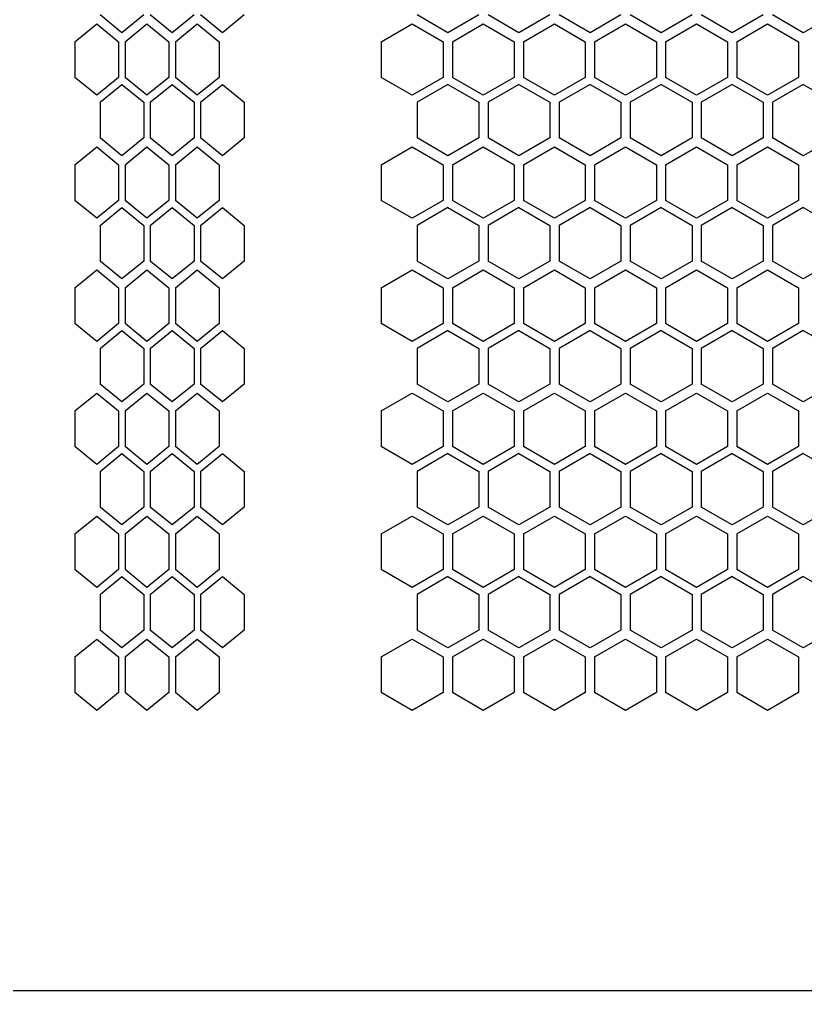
# Model space of a CAD drawing. Header units: millimetres. Extents: x 55614 to 110757, y -66981 to -47484.
# Drawn here: x 64140.1 to 64241.9, y -50631.2 to -50505.4 of the extents above; entities that cross this region are included whole.
import ezdxf

# ---------------------------------------------------------------- set-up
doc = ezdxf.new("R2010")
doc.units = ezdxf.units.MM
doc.layers.add('4215-0412-2_0', color=7, linetype='Continuous')
doc.layers.add('THICK', color=7, linetype='Continuous', lineweight=0)

# ---------------------------------------------------------------- blocks, each defined once
blk = doc.blocks.new('2-1725')
at = {"layer": '4215-0412-2_0', "color": 7, "linetype": 'Continuous'}
for p, q in [((-16933.38, -71933.25), (-16936.21, -71930.94)), ((-16930.55, -71930.94), (-16933.38, -71933.25)), ((-16926.87, -71933.25), (-16929.7, -71930.94)), ((-16924.04, -71930.94), (-16926.87, -71933.25)), ((-16920.37, -71933.25), (-16923.19, -71930.94)), ((-16917.54, -71930.94), (-16920.37, -71933.25)), ((-16891.18, -71933.25), (-16895.18, -71930.94)), ((-16887.18, -71930.94), (-16891.18, -71933.25)), ((-16881.98, -71933.25), (-16885.98, -71930.94)), ((-16877.98, -71930.94), (-16881.98, -71933.25)), ((-16872.78, -71933.25), (-16876.78, -71930.94)), ((-16868.78, -71930.94), (-16872.78, -71933.25)), ((-16863.58, -71933.25), (-16867.58, -71930.94)), ((-16859.58, -71930.94), (-16863.58, -71933.25)), ((-16854.38, -71933.25), (-16858.38, -71930.94)), ((-16850.38, -71930.94), (-16854.38, -71933.25)), ((-16845.18, -71933.25), (-16849.18, -71930.94)), ((-16841.18, -71930.94), (-16845.18, -71933.25)), ((-16939.47, -71934.41), (-16936.64, -71932.1)), ((-16936.64, -71932.1), (-16933.81, -71934.41)), ((-16932.97, -71934.41), (-16930.14, -71932.1)), ((-16930.14, -71932.1), (-16927.31, -71934.41)), ((-16926.46, -71934.41), (-16923.63, -71932.1)), ((-16923.63, -71932.1), (-16920.8, -71934.41)), ((-16899.8, -71934.41), (-16895.8, -71932.1)), ((-16895.8, -71932.1), (-16891.8, -71934.41)), ((-16890.6, -71934.41), (-16886.6, -71932.1)), ((-16886.6, -71932.1), (-16882.6, -71934.41)), ((-16881.4, -71934.41), (-16877.4, -71932.1)), ((-16877.4, -71932.1), (-16873.4, -71934.41)), ((-16872.2, -71934.41), (-16868.2, -71932.1)), ((-16868.2, -71932.1), (-16864.2, -71934.41)), ((-16863, -71934.41), (-16859, -71932.1)), ((-16859, -71932.1), (-16855, -71934.41)), ((-16853.8, -71934.41), (-16849.8, -71932.1)), ((-16849.8, -71932.1), (-16845.8, -71934.41)), ((-16939.47, -71934.41), (-16939.47, -71939.03)), ((-16933.81, -71934.41), (-16933.81, -71939.03)), ((-16932.97, -71934.41), (-16932.97, -71939.03)), ((-16927.31, -71934.41), (-16927.31, -71939.03)), ((-16926.46, -71934.41), (-16926.46, -71939.03)), ((-16920.8, -71934.41), (-16920.8, -71939.03)), ((-16899.8, -71934.41), (-16899.8, -71939.03)), ((-16891.8, -71934.41), (-16891.8, -71939.03)), ((-16890.6, -71934.41), (-16890.6, -71939.03)), ((-16882.6, -71934.41), (-16882.6, -71939.03)), ((-16881.4, -71934.41), (-16881.4, -71939.03)), ((-16873.4, -71934.41), (-16873.4, -71939.03)), ((-16872.2, -71934.41), (-16872.2, -71939.03)), ((-16864.2, -71934.41), (-16864.2, -71939.03)), ((-16863, -71934.41), (-16863, -71939.03)), ((-16855, -71934.41), (-16855, -71939.03)), ((-16853.8, -71934.41), (-16853.8, -71939.03)), ((-16845.8, -71934.41), (-16845.8, -71939.03)), ((-16936.64, -71941.34), (-16939.47, -71939.03)), ((-16933.81, -71939.03), (-16936.64, -71941.34)), ((-16936.21, -71942.25), (-16933.38, -71939.94)), ((-16933.38, -71939.94), (-16930.55, -71942.25)), ((-16930.14, -71941.34), (-16932.97, -71939.03)), ((-16927.31, -71939.03), (-16930.14, -71941.34)), ((-16929.7, -71942.25), (-16926.87, -71939.94)), ((-16926.87, -71939.94), (-16924.04, -71942.25)), ((-16923.63, -71941.34), (-16926.46, -71939.03)), ((-16920.8, -71939.03), (-16923.63, -71941.34)), ((-16923.19, -71942.25), (-16920.37, -71939.94)), ((-16920.37, -71939.94), (-16917.54, -71942.25)), ((-16895.8, -71941.34), (-16899.8, -71939.03)), ((-16891.8, -71939.03), (-16895.8, -71941.34)), ((-16891.18, -71939.94), (-16895.18, -71942.25)), ((-16891.18, -71939.94), (-16887.18, -71942.25)), ((-16886.6, -71941.34), (-16890.6, -71939.03)), ((-16882.6, -71939.03), (-16886.6, -71941.34)), ((-16881.98, -71939.94), (-16885.98, -71942.25)), ((-16881.98, -71939.94), (-16877.98, -71942.25)), ((-16877.4, -71941.34), (-16881.4, -71939.03)), ((-16873.4, -71939.03), (-16877.4, -71941.34)), ((-16872.78, -71939.94), (-16876.78, -71942.25)), ((-16872.78, -71939.94), (-16868.78, -71942.25)), ((-16868.2, -71941.34), (-16872.2, -71939.03)), ((-16864.2, -71939.03), (-16868.2, -71941.34)), ((-16863.58, -71939.94), (-16867.58, -71942.25)), ((-16863.58, -71939.94), (-16859.58, -71942.25)), ((-16859, -71941.34), (-16863, -71939.03)), ((-16855, -71939.03), (-16859, -71941.34)), ((-16854.38, -71939.94), (-16858.38, -71942.25)), ((-16854.38, -71939.94), (-16850.38, -71942.25)), ((-16849.8, -71941.34), (-16853.8, -71939.03)), ((-16845.8, -71939.03), (-16849.8, -71941.34)), ((-16845.18, -71939.94), (-16849.18, -71942.25)), ((-16845.18, -71939.94), (-16841.18, -71942.25)), ((-16936.21, -71942.25), (-16936.21, -71946.87)), ((-16930.55, -71942.25), (-16930.55, -71946.87)), ((-16929.7, -71942.25), (-16929.7, -71946.87)), ((-16924.04, -71942.25), (-16924.04, -71946.87)), ((-16923.19, -71942.25), (-16923.19, -71946.87)), ((-16917.54, -71942.25), (-16917.54, -71946.87)), ((-16895.18, -71942.25), (-16895.18, -71946.87)), ((-16887.18, -71942.25), (-16887.18, -71946.87)), ((-16885.98, -71942.25), (-16885.98, -71946.87)), ((-16877.98, -71942.25), (-16877.98, -71946.87)), ((-16876.78, -71942.25), (-16876.78, -71946.87)), ((-16868.78, -71942.25), (-16868.78, -71946.87)), ((-16867.58, -71942.25), (-16867.58, -71946.87)), ((-16859.58, -71942.25), (-16859.58, -71946.87)), ((-16858.38, -71942.25), (-16858.38, -71946.87)), ((-16850.38, -71942.25), (-16850.38, -71946.87)), ((-16849.18, -71942.25), (-16849.18, -71946.87)), ((-16933.38, -71949.18), (-16936.21, -71946.87)), ((-16930.55, -71946.87), (-16933.38, -71949.18)), ((-16926.87, -71949.18), (-16929.7, -71946.87)), ((-16924.04, -71946.87), (-16926.87, -71949.18)), ((-16920.37, -71949.18), (-16923.19, -71946.87)), ((-16917.54, -71946.87), (-16920.37, -71949.18)), ((-16891.18, -71949.18), (-16895.18, -71946.87)), ((-16887.18, -71946.87), (-16891.18, -71949.18)), ((-16881.98, -71949.18), (-16885.98, -71946.87)), ((-16877.98, -71946.87), (-16881.98, -71949.18)), ((-16872.78, -71949.18), (-16876.78, -71946.87)), ((-16868.78, -71946.87), (-16872.78, -71949.18)), ((-16863.58, -71949.18), (-16867.58, -71946.87)), ((-16859.58, -71946.87), (-16863.58, -71949.18)), ((-16854.38, -71949.18), (-16858.38, -71946.87)), ((-16850.38, -71946.87), (-16854.38, -71949.18)), ((-16845.18, -71949.18), (-16849.18, -71946.87)), ((-16841.18, -71946.87), (-16845.18, -71949.18)), ((-16939.47, -71950.34), (-16936.64, -71948.03)), ((-16936.64, -71948.03), (-16933.81, -71950.34)), ((-16932.97, -71950.34), (-16930.14, -71948.03)), ((-16930.14, -71948.03), (-16927.31, -71950.34)), ((-16926.46, -71950.34), (-16923.63, -71948.03)), ((-16923.63, -71948.03), (-16920.8, -71950.34)), ((-16899.8, -71950.34), (-16895.8, -71948.03)), ((-16895.8, -71948.03), (-16891.8, -71950.34)), ((-16890.6, -71950.34), (-16886.6, -71948.03)), ((-16886.6, -71948.03), (-16882.6, -71950.34)), ((-16881.4, -71950.34), (-16877.4, -71948.03)), ((-16877.4, -71948.03), (-16873.4, -71950.34)), ((-16872.2, -71950.34), (-16868.2, -71948.03)), ((-16868.2, -71948.03), (-16864.2, -71950.34)), ((-16863, -71950.34), (-16859, -71948.03)), ((-16859, -71948.03), (-16855, -71950.34)), ((-16853.8, -71950.34), (-16849.8, -71948.03)), ((-16849.8, -71948.03), (-16845.8, -71950.34)), ((-16939.47, -71950.34), (-16939.47, -71954.96)), ((-16933.81, -71950.34), (-16933.81, -71954.96)), ((-16932.97, -71950.34), (-16932.97, -71954.96)), ((-16927.31, -71950.34), (-16927.31, -71954.96)), ((-16926.46, -71950.34), (-16926.46, -71954.96)), ((-16920.8, -71950.34), (-16920.8, -71954.96)), ((-16899.8, -71950.34), (-16899.8, -71954.96)), ((-16891.8, -71950.34), (-16891.8, -71954.96)), ((-16890.6, -71950.34), (-16890.6, -71954.96)), ((-16882.6, -71950.34), (-16882.6, -71954.96)), ((-16881.4, -71950.34), (-16881.4, -71954.96)), ((-16873.4, -71950.34), (-16873.4, -71954.96)), ((-16872.2, -71950.34), (-16872.2, -71954.96)), ((-16864.2, -71950.34), (-16864.2, -71954.96)), ((-16863, -71950.34), (-16863, -71954.96)), ((-16855, -71950.34), (-16855, -71954.96)), ((-16853.8, -71950.34), (-16853.8, -71954.96)), ((-16845.8, -71950.34), (-16845.8, -71954.96)), ((-16936.64, -71957.27), (-16939.47, -71954.96)), ((-16933.81, -71954.96), (-16936.64, -71957.27)), ((-16930.14, -71957.27), (-16932.97, -71954.96)), ((-16927.31, -71954.96), (-16930.14, -71957.27)), ((-16923.63, -71957.27), (-16926.46, -71954.96)), ((-16920.8, -71954.96), (-16923.63, -71957.27)), ((-16895.8, -71957.27), (-16899.8, -71954.96)), ((-16891.8, -71954.96), (-16895.8, -71957.27)), ((-16886.6, -71957.27), (-16890.6, -71954.96)), ((-16882.6, -71954.96), (-16886.6, -71957.27)), ((-16877.4, -71957.27), (-16881.4, -71954.96)), ((-16873.4, -71954.96), (-16877.4, -71957.27)), ((-16868.2, -71957.27), (-16872.2, -71954.96)), ((-16864.2, -71954.96), (-16868.2, -71957.27)), ((-16859, -71957.27), (-16863, -71954.96)), ((-16855, -71954.96), (-16859, -71957.27)), ((-16849.8, -71957.27), (-16853.8, -71954.96)), ((-16845.8, -71954.96), (-16849.8, -71957.27)), ((-16936.21, -71958.18), (-16933.38, -71955.87)), ((-16933.38, -71955.87), (-16930.55, -71958.18)), ((-16929.7, -71958.18), (-16926.87, -71955.87)), ((-16926.87, -71955.87), (-16924.04, -71958.18)), ((-16923.19, -71958.18), (-16920.37, -71955.87)), ((-16920.37, -71955.87), (-16917.54, -71958.18)), ((-16891.18, -71955.87), (-16895.18, -71958.18)), ((-16891.18, -71955.87), (-16887.18, -71958.18)), ((-16881.98, -71955.87), (-16885.98, -71958.18)), ((-16881.98, -71955.87), (-16877.98, -71958.18)), ((-16872.78, -71955.87), (-16876.78, -71958.18)), ((-16872.78, -71955.87), (-16868.78, -71958.18)), ((-16863.58, -71955.87), (-16867.58, -71958.18)), ((-16863.58, -71955.87), (-16859.58, -71958.18)), ((-16854.38, -71955.87), (-16858.38, -71958.18)), ((-16854.38, -71955.87), (-16850.38, -71958.18)), ((-16845.18, -71955.87), (-16849.18, -71958.18)), ((-16845.18, -71955.87), (-16841.18, -71958.18)), ((-16936.21, -71958.18), (-16936.21, -71962.8)), ((-16930.55, -71958.18), (-16930.55, -71962.8)), ((-16929.7, -71958.18), (-16929.7, -71962.8)), ((-16924.04, -71958.18), (-16924.04, -71962.8)), ((-16923.19, -71958.18), (-16923.19, -71962.8)), ((-16917.54, -71958.18), (-16917.54, -71962.8)), ((-16895.18, -71958.18), (-16895.18, -71962.8)), ((-16887.18, -71958.18), (-16887.18, -71962.8)), ((-16885.98, -71958.18), (-16885.98, -71962.8)), ((-16877.98, -71958.18), (-16877.98, -71962.8)), ((-16876.78, -71958.18), (-16876.78, -71962.8)), ((-16868.78, -71958.18), (-16868.78, -71962.8)), ((-16867.58, -71958.18), (-16867.58, -71962.8)), ((-16859.58, -71958.18), (-16859.58, -71962.8)), ((-16858.38, -71958.18), (-16858.38, -71962.8)), ((-16850.38, -71958.18), (-16850.38, -71962.8)), ((-16849.18, -71958.18), (-16849.18, -71962.8)), ((-16939.47, -71966.27), (-16936.64, -71963.96)), ((-16936.64, -71963.96), (-16933.81, -71966.27)), ((-16933.38, -71965.11), (-16936.21, -71962.8)), ((-16930.55, -71962.8), (-16933.38, -71965.11)), ((-16932.97, -71966.27), (-16930.14, -71963.96)), ((-16930.14, -71963.96), (-16927.31, -71966.27)), ((-16926.87, -71965.11), (-16929.7, -71962.8)), ((-16924.04, -71962.8), (-16926.87, -71965.11)), ((-16926.46, -71966.27), (-16923.63, -71963.96)), ((-16923.63, -71963.96), (-16920.8, -71966.27)), ((-16920.37, -71965.11), (-16923.19, -71962.8)), ((-16917.54, -71962.8), (-16920.37, -71965.11)), ((-16899.8, -71966.27), (-16895.8, -71963.96)), ((-16895.8, -71963.96), (-16891.8, -71966.27)), ((-16891.18, -71965.11), (-16895.18, -71962.8)), ((-16887.18, -71962.8), (-16891.18, -71965.11)), ((-16890.6, -71966.27), (-16886.6, -71963.96)), ((-16886.6, -71963.96), (-16882.6, -71966.27)), ((-16881.98, -71965.11), (-16885.98, -71962.8)), ((-16877.98, -71962.8), (-16881.98, -71965.11)), ((-16881.4, -71966.27), (-16877.4, -71963.96)), ((-16877.4, -71963.96), (-16873.4, -71966.27)), ((-16872.78, -71965.11), (-16876.78, -71962.8)), ((-16868.78, -71962.8), (-16872.78, -71965.11)), ((-16872.2, -71966.27), (-16868.2, -71963.96)), ((-16868.2, -71963.96), (-16864.2, -71966.27)), ((-16863.58, -71965.11), (-16867.58, -71962.8)), ((-16859.58, -71962.8), (-16863.58, -71965.11)), ((-16863, -71966.27), (-16859, -71963.96)), ((-16859, -71963.96), (-16855, -71966.27)), ((-16854.38, -71965.11), (-16858.38, -71962.8)), ((-16850.38, -71962.8), (-16854.38, -71965.11)), ((-16853.8, -71966.27), (-16849.8, -71963.96)), ((-16849.8, -71963.96), (-16845.8, -71966.27)), ((-16845.18, -71965.11), (-16849.18, -71962.8)), ((-16841.18, -71962.8), (-16845.18, -71965.11)), ((-16939.47, -71966.27), (-16939.47, -71970.89)), ((-16933.81, -71966.27), (-16933.81, -71970.89)), ((-16932.97, -71966.27), (-16932.97, -71970.89)), ((-16927.31, -71966.27), (-16927.31, -71970.89)), ((-16926.46, -71966.27), (-16926.46, -71970.89)), ((-16920.8, -71966.27), (-16920.8, -71970.89)), ((-16899.8, -71966.27), (-16899.8, -71970.89)), ((-16891.8, -71966.27), (-16891.8, -71970.89)), ((-16890.6, -71966.27), (-16890.6, -71970.89)), ((-16882.6, -71966.27), (-16882.6, -71970.89)), ((-16881.4, -71966.27), (-16881.4, -71970.89)), ((-16873.4, -71966.27), (-16873.4, -71970.89)), ((-16872.2, -71966.27), (-16872.2, -71970.89)), ((-16864.2, -71966.27), (-16864.2, -71970.89)), ((-16863, -71966.27), (-16863, -71970.89)), ((-16855, -71966.27), (-16855, -71970.89)), ((-16853.8, -71966.27), (-16853.8, -71970.89)), ((-16845.8, -71966.27), (-16845.8, -71970.89)), ((-16936.64, -71973.2), (-16939.47, -71970.89)), ((-16933.81, -71970.89), (-16936.64, -71973.2)), ((-16930.14, -71973.2), (-16932.97, -71970.89)), ((-16927.31, -71970.89), (-16930.14, -71973.2)), ((-16923.63, -71973.2), (-16926.46, -71970.89)), ((-16920.8, -71970.89), (-16923.63, -71973.2)), ((-16895.8, -71973.2), (-16899.8, -71970.89)), ((-16891.8, -71970.89), (-16895.8, -71973.2)), ((-16886.6, -71973.2), (-16890.6, -71970.89)), ((-16882.6, -71970.89), (-16886.6, -71973.2)), ((-16877.4, -71973.2), (-16881.4, -71970.89)), ((-16873.4, -71970.89), (-16877.4, -71973.2)), ((-16868.2, -71973.2), (-16872.2, -71970.89)), ((-16864.2, -71970.89), (-16868.2, -71973.2)), ((-16859, -71973.2), (-16863, -71970.89)), ((-16855, -71970.89), (-16859, -71973.2)), ((-16849.8, -71973.2), (-16853.8, -71970.89)), ((-16845.8, -71970.89), (-16849.8, -71973.2)), ((-16936.21, -71974.11), (-16933.38, -71971.8)), ((-16933.38, -71971.8), (-16930.55, -71974.11)), ((-16929.7, -71974.11), (-16926.87, -71971.8)), ((-16926.87, -71971.8), (-16924.04, -71974.11)), ((-16923.19, -71974.11), (-16920.37, -71971.8)), ((-16920.37, -71971.8), (-16917.54, -71974.11)), ((-16891.18, -71971.8), (-16895.18, -71974.11)), ((-16891.18, -71971.8), (-16887.18, -71974.11)), ((-16881.98, -71971.8), (-16885.98, -71974.11)), ((-16881.98, -71971.8), (-16877.98, -71974.11)), ((-16872.78, -71971.8), (-16876.78, -71974.11)), ((-16872.78, -71971.8), (-16868.78, -71974.11)), ((-16863.58, -71971.8), (-16867.58, -71974.11)), ((-16863.58, -71971.8), (-16859.58, -71974.11)), ((-16854.38, -71971.8), (-16858.38, -71974.11)), ((-16854.38, -71971.8), (-16850.38, -71974.11)), ((-16845.18, -71971.8), (-16849.18, -71974.11)), ((-16845.18, -71971.8), (-16841.18, -71974.11)), ((-16936.21, -71974.11), (-16936.21, -71978.73)), ((-16930.55, -71974.11), (-16930.55, -71978.73)), ((-16929.7, -71974.11), (-16929.7, -71978.73)), ((-16924.04, -71974.11), (-16924.04, -71978.73)), ((-16923.19, -71974.11), (-16923.19, -71978.73)), ((-16917.54, -71974.11), (-16917.54, -71978.73)), ((-16895.18, -71974.11), (-16895.18, -71978.73)), ((-16887.18, -71974.11), (-16887.18, -71978.73)), ((-16885.98, -71974.11), (-16885.98, -71978.73)), ((-16877.98, -71974.11), (-16877.98, -71978.73)), ((-16876.78, -71974.11), (-16876.78, -71978.73)), ((-16868.78, -71974.11), (-16868.78, -71978.73)), ((-16867.58, -71974.11), (-16867.58, -71978.73)), ((-16859.58, -71974.11), (-16859.58, -71978.73)), ((-16858.38, -71974.11), (-16858.38, -71978.73)), ((-16850.38, -71974.11), (-16850.38, -71978.73)), ((-16849.18, -71974.11), (-16849.18, -71978.73)), ((-16933.38, -71981.04), (-16936.21, -71978.73)), ((-16930.55, -71978.73), (-16933.38, -71981.04)), ((-16926.87, -71981.04), (-16929.7, -71978.73)), ((-16924.04, -71978.73), (-16926.87, -71981.04)), ((-16920.37, -71981.04), (-16923.19, -71978.73)), ((-16917.54, -71978.73), (-16920.37, -71981.04)), ((-16891.18, -71981.04), (-16895.18, -71978.73)), ((-16887.18, -71978.73), (-16891.18, -71981.04)), ((-16881.98, -71981.04), (-16885.98, -71978.73)), ((-16877.98, -71978.73), (-16881.98, -71981.04)), ((-16872.78, -71981.04), (-16876.78, -71978.73)), ((-16868.78, -71978.73), (-16872.78, -71981.04)), ((-16863.58, -71981.04), (-16867.58, -71978.73)), ((-16859.58, -71978.73), (-16863.58, -71981.04)), ((-16854.38, -71981.04), (-16858.38, -71978.73)), ((-16850.38, -71978.73), (-16854.38, -71981.04)), ((-16845.18, -71981.04), (-16849.18, -71978.73)), ((-16841.18, -71978.73), (-16845.18, -71981.04)), ((-16939.47, -71982.2), (-16936.64, -71979.89)), ((-16936.64, -71979.89), (-16933.81, -71982.2)), ((-16932.97, -71982.2), (-16930.14, -71979.89)), ((-16930.14, -71979.89), (-16927.31, -71982.2)), ((-16926.46, -71982.2), (-16923.63, -71979.89)), ((-16923.63, -71979.89), (-16920.8, -71982.2)), ((-16899.8, -71982.2), (-16895.8, -71979.89)), ((-16895.8, -71979.89), (-16891.8, -71982.2)), ((-16890.6, -71982.2), (-16886.6, -71979.89)), ((-16886.6, -71979.89), (-16882.6, -71982.2)), ((-16881.4, -71982.2), (-16877.4, -71979.89)), ((-16877.4, -71979.89), (-16873.4, -71982.2)), ((-16872.2, -71982.2), (-16868.2, -71979.89)), ((-16868.2, -71979.89), (-16864.2, -71982.2)), ((-16863, -71982.2), (-16859, -71979.89)), ((-16859, -71979.89), (-16855, -71982.2)), ((-16853.8, -71982.2), (-16849.8, -71979.89)), ((-16849.8, -71979.89), (-16845.8, -71982.2)), ((-16939.47, -71982.2), (-16939.47, -71986.82)), ((-16933.81, -71982.2), (-16933.81, -71986.82)), ((-16932.97, -71982.2), (-16932.97, -71986.82)), ((-16927.31, -71982.2), (-16927.31, -71986.82)), ((-16926.46, -71982.2), (-16926.46, -71986.82)), ((-16920.8, -71982.2), (-16920.8, -71986.82)), ((-16899.8, -71982.2), (-16899.8, -71986.82)), ((-16891.8, -71982.2), (-16891.8, -71986.82)), ((-16890.6, -71982.2), (-16890.6, -71986.82)), ((-16882.6, -71982.2), (-16882.6, -71986.82)), ((-16881.4, -71982.2), (-16881.4, -71986.82)), ((-16873.4, -71982.2), (-16873.4, -71986.82)), ((-16872.2, -71982.2), (-16872.2, -71986.82)), ((-16864.2, -71982.2), (-16864.2, -71986.82)), ((-16863, -71982.2), (-16863, -71986.82)), ((-16855, -71982.2), (-16855, -71986.82)), ((-16853.8, -71982.2), (-16853.8, -71986.82)), ((-16845.8, -71982.2), (-16845.8, -71986.82)), ((-16936.64, -71989.13), (-16939.47, -71986.82)), ((-16933.81, -71986.82), (-16936.64, -71989.13)), ((-16936.21, -71990.04), (-16933.38, -71987.73)), ((-16933.38, -71987.73), (-16930.55, -71990.04)), ((-16930.14, -71989.13), (-16932.97, -71986.82)), ((-16927.31, -71986.82), (-16930.14, -71989.13)), ((-16929.7, -71990.04), (-16926.87, -71987.73)), ((-16926.87, -71987.73), (-16924.04, -71990.04)), ((-16923.63, -71989.13), (-16926.46, -71986.82)), ((-16920.8, -71986.82), (-16923.63, -71989.13)), ((-16923.19, -71990.04), (-16920.37, -71987.73)), ((-16920.37, -71987.73), (-16917.54, -71990.04)), ((-16895.8, -71989.13), (-16899.8, -71986.82)), ((-16891.8, -71986.82), (-16895.8, -71989.13)), ((-16891.18, -71987.73), (-16895.18, -71990.04)), ((-16891.18, -71987.73), (-16887.18, -71990.04)), ((-16886.6, -71989.13), (-16890.6, -71986.82)), ((-16882.6, -71986.82), (-16886.6, -71989.13)), ((-16881.98, -71987.73), (-16885.98, -71990.04)), ((-16881.98, -71987.73), (-16877.98, -71990.04)), ((-16877.4, -71989.13), (-16881.4, -71986.82)), ((-16873.4, -71986.82), (-16877.4, -71989.13)), ((-16872.78, -71987.73), (-16876.78, -71990.04)), ((-16872.78, -71987.73), (-16868.78, -71990.04)), ((-16868.2, -71989.13), (-16872.2, -71986.82)), ((-16864.2, -71986.82), (-16868.2, -71989.13)), ((-16863.58, -71987.73), (-16867.58, -71990.04)), ((-16863.58, -71987.73), (-16859.58, -71990.04)), ((-16859, -71989.13), (-16863, -71986.82)), ((-16855, -71986.82), (-16859, -71989.13)), ((-16854.38, -71987.73), (-16858.38, -71990.04)), ((-16854.38, -71987.73), (-16850.38, -71990.04)), ((-16849.8, -71989.13), (-16853.8, -71986.82)), ((-16845.8, -71986.82), (-16849.8, -71989.13)), ((-16845.18, -71987.73), (-16849.18, -71990.04)), ((-16845.18, -71987.73), (-16841.18, -71990.04)), ((-16936.21, -71990.04), (-16936.21, -71994.66)), ((-16930.55, -71990.04), (-16930.55, -71994.66)), ((-16929.7, -71990.04), (-16929.7, -71994.66)), ((-16924.04, -71990.04), (-16924.04, -71994.66)), ((-16923.19, -71990.04), (-16923.19, -71994.66)), ((-16917.54, -71990.04), (-16917.54, -71994.66)), ((-16895.18, -71990.04), (-16895.18, -71994.66)), ((-16887.18, -71990.04), (-16887.18, -71994.66)), ((-16885.98, -71990.04), (-16885.98, -71994.66)), ((-16877.98, -71990.04), (-16877.98, -71994.66)), ((-16876.78, -71990.04), (-16876.78, -71994.66)), ((-16868.78, -71990.04), (-16868.78, -71994.66)), ((-16867.58, -71990.04), (-16867.58, -71994.66)), ((-16859.58, -71990.04), (-16859.58, -71994.66)), ((-16858.38, -71990.04), (-16858.38, -71994.66)), ((-16850.38, -71990.04), (-16850.38, -71994.66)), ((-16849.18, -71990.04), (-16849.18, -71994.66)), ((-16933.38, -71996.97), (-16936.21, -71994.66)), ((-16930.55, -71994.66), (-16933.38, -71996.97)), ((-16926.87, -71996.97), (-16929.7, -71994.66)), ((-16924.04, -71994.66), (-16926.87, -71996.97)), ((-16920.37, -71996.97), (-16923.19, -71994.66)), ((-16917.54, -71994.66), (-16920.37, -71996.97)), ((-16891.18, -71996.97), (-16895.18, -71994.66)), ((-16887.18, -71994.66), (-16891.18, -71996.97)), ((-16881.98, -71996.97), (-16885.98, -71994.66)), ((-16877.98, -71994.66), (-16881.98, -71996.97)), ((-16872.78, -71996.97), (-16876.78, -71994.66)), ((-16868.78, -71994.66), (-16872.78, -71996.97)), ((-16863.58, -71996.97), (-16867.58, -71994.66)), ((-16859.58, -71994.66), (-16863.58, -71996.97)), ((-16854.38, -71996.97), (-16858.38, -71994.66)), ((-16850.38, -71994.66), (-16854.38, -71996.97)), ((-16845.18, -71996.97), (-16849.18, -71994.66)), ((-16841.18, -71994.66), (-16845.18, -71996.97)), ((-16939.47, -71998.13), (-16936.64, -71995.82)), ((-16936.64, -71995.82), (-16933.81, -71998.13)), ((-16932.97, -71998.13), (-16930.14, -71995.82)), ((-16930.14, -71995.82), (-16927.31, -71998.13)), ((-16926.46, -71998.13), (-16923.63, -71995.82)), ((-16923.63, -71995.82), (-16920.8, -71998.13)), ((-16899.8, -71998.13), (-16895.8, -71995.82)), ((-16895.8, -71995.82), (-16891.8, -71998.13)), ((-16890.6, -71998.13), (-16886.6, -71995.82)), ((-16886.6, -71995.82), (-16882.6, -71998.13)), ((-16881.4, -71998.13), (-16877.4, -71995.82)), ((-16877.4, -71995.82), (-16873.4, -71998.13)), ((-16872.2, -71998.13), (-16868.2, -71995.82)), ((-16868.2, -71995.82), (-16864.2, -71998.13)), ((-16863, -71998.13), (-16859, -71995.82)), ((-16859, -71995.82), (-16855, -71998.13)), ((-16853.8, -71998.13), (-16849.8, -71995.82)), ((-16849.8, -71995.82), (-16845.8, -71998.13)), ((-16939.47, -71998.13), (-16939.47, -72002.75)), ((-16933.81, -71998.13), (-16933.81, -72002.75)), ((-16932.97, -71998.13), (-16932.97, -72002.75)), ((-16927.31, -71998.13), (-16927.31, -72002.75)), ((-16926.46, -71998.13), (-16926.46, -72002.75)), ((-16920.8, -71998.13), (-16920.8, -72002.75)), ((-16899.8, -71998.13), (-16899.8, -72002.75)), ((-16891.8, -71998.13), (-16891.8, -72002.75)), ((-16890.6, -71998.13), (-16890.6, -72002.75)), ((-16882.6, -71998.13), (-16882.6, -72002.75)), ((-16881.4, -71998.13), (-16881.4, -72002.75)), ((-16873.4, -71998.13), (-16873.4, -72002.75)), ((-16872.2, -71998.13), (-16872.2, -72002.75)), ((-16864.2, -71998.13), (-16864.2, -72002.75)), ((-16863, -71998.13), (-16863, -72002.75)), ((-16855, -71998.13), (-16855, -72002.75)), ((-16853.8, -71998.13), (-16853.8, -72002.75)), ((-16845.8, -71998.13), (-16845.8, -72002.75)), ((-16936.64, -72005.06), (-16939.47, -72002.75)), ((-16933.81, -72002.75), (-16936.64, -72005.06)), ((-16930.14, -72005.06), (-16932.97, -72002.75)), ((-16927.31, -72002.75), (-16930.14, -72005.06)), ((-16923.63, -72005.06), (-16926.46, -72002.75)), ((-16920.8, -72002.75), (-16923.63, -72005.06)), ((-16895.8, -72005.06), (-16899.8, -72002.75)), ((-16891.8, -72002.75), (-16895.8, -72005.06)), ((-16886.6, -72005.06), (-16890.6, -72002.75)), ((-16882.6, -72002.75), (-16886.6, -72005.06)), ((-16877.4, -72005.06), (-16881.4, -72002.75)), ((-16873.4, -72002.75), (-16877.4, -72005.06)), ((-16868.2, -72005.06), (-16872.2, -72002.75)), ((-16864.2, -72002.75), (-16868.2, -72005.06)), ((-16859, -72005.06), (-16863, -72002.75)), ((-16855, -72002.75), (-16859, -72005.06)), ((-16849.8, -72005.06), (-16853.8, -72002.75)), ((-16845.8, -72002.75), (-16849.8, -72005.06)), ((-16936.21, -72005.97), (-16933.38, -72003.66)), ((-16933.38, -72003.66), (-16930.55, -72005.97)), ((-16929.7, -72005.97), (-16926.87, -72003.66)), ((-16926.87, -72003.66), (-16924.04, -72005.97)), ((-16923.19, -72005.97), (-16920.37, -72003.66)), ((-16920.37, -72003.66), (-16917.54, -72005.97)), ((-16891.18, -72003.66), (-16895.18, -72005.97)), ((-16891.18, -72003.66), (-16887.18, -72005.97)), ((-16881.98, -72003.66), (-16885.98, -72005.97)), ((-16881.98, -72003.66), (-16877.98, -72005.97)), ((-16872.78, -72003.66), (-16876.78, -72005.97)), ((-16872.78, -72003.66), (-16868.78, -72005.97)), ((-16863.58, -72003.66), (-16867.58, -72005.97)), ((-16863.58, -72003.66), (-16859.58, -72005.97)), ((-16854.38, -72003.66), (-16858.38, -72005.97)), ((-16854.38, -72003.66), (-16850.38, -72005.97)), ((-16845.18, -72003.66), (-16849.18, -72005.97)), ((-16845.18, -72003.66), (-16841.18, -72005.97)), ((-16936.21, -72005.97), (-16936.21, -72010.59)), ((-16930.55, -72005.97), (-16930.55, -72010.59)), ((-16929.7, -72005.97), (-16929.7, -72010.59)), ((-16924.04, -72005.97), (-16924.04, -72010.59)), ((-16923.19, -72005.97), (-16923.19, -72010.59)), ((-16917.54, -72005.97), (-16917.54, -72010.59)), ((-16895.18, -72005.97), (-16895.18, -72010.59)), ((-16887.18, -72005.97), (-16887.18, -72010.59)), ((-16885.98, -72005.97), (-16885.98, -72010.59)), ((-16877.98, -72005.97), (-16877.98, -72010.59)), ((-16876.78, -72005.97), (-16876.78, -72010.59)), ((-16868.78, -72005.97), (-16868.78, -72010.59)), ((-16867.58, -72005.97), (-16867.58, -72010.59)), ((-16859.58, -72005.97), (-16859.58, -72010.59)), ((-16858.38, -72005.97), (-16858.38, -72010.59)), ((-16850.38, -72005.97), (-16850.38, -72010.59)), ((-16849.18, -72005.97), (-16849.18, -72010.59)), ((-16939.47, -72014.06), (-16936.64, -72011.75)), ((-16936.64, -72011.75), (-16933.81, -72014.06)), ((-16933.38, -72012.9), (-16936.21, -72010.59)), ((-16930.55, -72010.59), (-16933.38, -72012.9)), ((-16932.97, -72014.06), (-16930.14, -72011.75)), ((-16930.14, -72011.75), (-16927.31, -72014.06)), ((-16926.87, -72012.9), (-16929.7, -72010.59)), ((-16924.04, -72010.59), (-16926.87, -72012.9)), ((-16926.46, -72014.06), (-16923.63, -72011.75)), ((-16923.63, -72011.75), (-16920.8, -72014.06)), ((-16920.37, -72012.9), (-16923.19, -72010.59)), ((-16917.54, -72010.59), (-16920.37, -72012.9)), ((-16899.8, -72014.06), (-16895.8, -72011.75)), ((-16895.8, -72011.75), (-16891.8, -72014.06)), ((-16891.18, -72012.9), (-16895.18, -72010.59)), ((-16887.18, -72010.59), (-16891.18, -72012.9)), ((-16890.6, -72014.06), (-16886.6, -72011.75)), ((-16886.6, -72011.75), (-16882.6, -72014.06)), ((-16881.98, -72012.9), (-16885.98, -72010.59)), ((-16877.98, -72010.59), (-16881.98, -72012.9)), ((-16881.4, -72014.06), (-16877.4, -72011.75)), ((-16877.4, -72011.75), (-16873.4, -72014.06)), ((-16872.78, -72012.9), (-16876.78, -72010.59)), ((-16868.78, -72010.59), (-16872.78, -72012.9)), ((-16872.2, -72014.06), (-16868.2, -72011.75)), ((-16868.2, -72011.75), (-16864.2, -72014.06)), ((-16863.58, -72012.9), (-16867.58, -72010.59)), ((-16859.58, -72010.59), (-16863.58, -72012.9)), ((-16863, -72014.06), (-16859, -72011.75)), ((-16859, -72011.75), (-16855, -72014.06)), ((-16854.38, -72012.9), (-16858.38, -72010.59)), ((-16850.38, -72010.59), (-16854.38, -72012.9)), ((-16853.8, -72014.06), (-16849.8, -72011.75)), ((-16849.8, -72011.75), (-16845.8, -72014.06)), ((-16845.18, -72012.9), (-16849.18, -72010.59)), ((-16841.18, -72010.59), (-16845.18, -72012.9)), ((-16939.47, -72014.06), (-16939.47, -72018.68)), ((-16933.81, -72014.06), (-16933.81, -72018.68)), ((-16932.97, -72014.06), (-16932.97, -72018.68)), ((-16927.31, -72014.06), (-16927.31, -72018.68)), ((-16926.46, -72014.06), (-16926.46, -72018.68)), ((-16920.8, -72014.06), (-16920.8, -72018.68)), ((-16899.8, -72014.06), (-16899.8, -72018.68)), ((-16891.8, -72014.06), (-16891.8, -72018.68)), ((-16890.6, -72014.06), (-16890.6, -72018.68)), ((-16882.6, -72014.06), (-16882.6, -72018.68)), ((-16881.4, -72014.06), (-16881.4, -72018.68)), ((-16873.4, -72014.06), (-16873.4, -72018.68)), ((-16872.2, -72014.06), (-16872.2, -72018.68)), ((-16864.2, -72014.06), (-16864.2, -72018.68)), ((-16863, -72014.06), (-16863, -72018.68)), ((-16855, -72014.06), (-16855, -72018.68)), ((-16853.8, -72014.06), (-16853.8, -72018.68)), ((-16845.8, -72014.06), (-16845.8, -72018.68)), ((-16936.64, -72020.99), (-16939.47, -72018.68)), ((-16933.81, -72018.68), (-16936.64, -72020.99)), ((-16930.14, -72020.99), (-16932.97, -72018.68)), ((-16927.31, -72018.68), (-16930.14, -72020.99)), ((-16923.63, -72020.99), (-16926.46, -72018.68)), ((-16920.8, -72018.68), (-16923.63, -72020.99)), ((-16895.8, -72020.99), (-16899.8, -72018.68)), ((-16891.8, -72018.68), (-16895.8, -72020.99)), ((-16886.6, -72020.99), (-16890.6, -72018.68)), ((-16882.6, -72018.68), (-16886.6, -72020.99)), ((-16877.4, -72020.99), (-16881.4, -72018.68)), ((-16873.4, -72018.68), (-16877.4, -72020.99)), ((-16868.2, -72020.99), (-16872.2, -72018.68)), ((-16864.2, -72018.68), (-16868.2, -72020.99)), ((-16859, -72020.99), (-16863, -72018.68)), ((-16855, -72018.68), (-16859, -72020.99)), ((-16849.8, -72020.99), (-16853.8, -72018.68)), ((-16845.8, -72018.68), (-16849.8, -72020.99)), ((-17076.12, -72057.27), (-16386.23, -72057.27))]:
    blk.add_line(p, q, dxfattribs=at)

msp = doc.modelspace()

# ---------------------------------------------------------------- block references
at = {"layer": 'THICK', "lineweight": -3}
msp.add_blockref('2-1725', (81086.76, 21426.09), dxfattribs=at)

doc.saveas('drawing.dxf')
